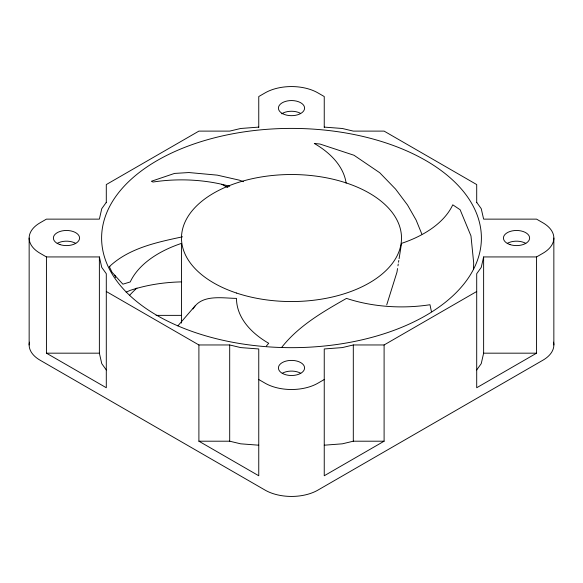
<?xml version="1.0" encoding="UTF-8"?>
<svg xmlns="http://www.w3.org/2000/svg" width="583" height="583" viewBox="0 0 583 583"><rect width="100%" height="100%" fill="white"/><g stroke="black" fill="none" stroke-linecap="round" stroke-linejoin="round"><path stroke-width="0.87" d="M473.498 269.127L473.68 262.86L470.969 235.918L460.125 209.749L452.765 204.815A110.005 63.511 0 0 1 401.505 243.381L399.1 258.648M397.54 268.523L396.979 272.115L386.726 304.873M397.97 265.826L398.255 264.033M398.532 262.233L398.816 260.441M536.571 256.935L483.628 256.935L481.245 267.386L476.705 273.719L476.705 387.739L536.571 353.174L536.571 256.935L542.919 253.27A37.327 21.549 0 0 0 542.919 222.801L536.571 219.135L483.628 219.135L481.245 208.685L476.705 202.352M483.628 256.935L483.628 353.174L481.245 363.624L476.705 369.957M193.009 308.983C201.674 294.014 222.152 298.212 236.494 298.387A110.005 63.511 0 0 0 268.719 343.292L266.438 345.93M106.295 202.352L101.755 208.685L99.372 219.135L46.429 219.135L40.081 222.801A37.327 21.549 0 0 0 40.081 253.27L46.429 256.935L99.372 256.935L101.755 267.386L106.295 273.719L106.295 387.739L46.429 353.174L46.429 256.935M177.888 325.868L195.021 305.973M281.698 347.373C298.693 325.729 322.967 311.81 346.506 298.387A110.005 63.511 0 0 0 429.977 304.727L431.456 311.788M181.495 323.077L181.495 243.381A110.005 63.511 0 0 0 130.235 281.946L122.875 284.183L112.031 272.232L109.32 266.679C129.011 248.052 156.878 242.295 182.566 236.8M324.243 379.526L317.895 383.191A37.327 21.549 0 0 1 265.105 383.191L258.757 379.526M384.102 344.961L384.102 441.2L324.243 475.764L324.243 348.962L342.345 347.585L353.305 344.961L384.102 344.961L476.705 291.5M126.139 292.178L130.235 290.363A110.005 63.511 0 0 1 181.67 281.888M384.102 441.2L353.305 441.2L342.345 443.823L324.243 445.201M109.32 266.679L109.947 266.577M258.757 127.109L240.655 128.486L229.695 131.109L198.898 131.109L106.295 184.571L106.295 202.731M156.091 315.367L181.532 315.367M198.898 344.961L229.695 344.961L240.655 347.585L258.757 348.962L258.757 475.764L198.898 441.2L198.898 344.961L106.295 291.5M46.429 353.174L99.372 353.174L101.755 363.624L106.295 369.957M483.628 353.174L536.571 353.174M198.898 441.2L229.695 441.2L240.655 443.823L258.757 445.201M324.243 127.109L342.345 128.486L353.305 131.109L384.102 131.109L476.705 184.571L476.705 202.731M243.468 181.707L239.314 180.154L217.27 175.14L188.899 172.546L174.528 173.421L151.361 181.269L153.023 182.034A110.005 63.511 0 0 1 229.746 186.305M221.729 184.315L227.873 187.58M421.815 234.016L416.138 220.112L407.546 205.048L395.602 189.125L379.722 172.728L353.998 155.26L319.987 144.045L314.281 143.469A110.005 63.511 0 0 1 346.127 183.149M114.822 275.242L115.565 277.581M553.85 238.032L553.85 344.968M353.305 344.961L353.305 441.2M324.243 127.415L324.243 96.545L317.895 92.879A37.327 21.549 0 0 0 265.105 92.879L258.757 96.545L258.757 127.415M229.695 344.961L229.695 441.2M99.372 256.935L99.372 353.174M29.15 238.032L29.15 344.968M281.698 113.794A13.096 7.564 0 0 1 300.187 113.153M29.471 342.155A37.327 21.549 0 0 0 40.081 360.199L265.105 490.121A37.327 21.549 0 0 0 317.895 490.121L542.919 360.199A37.327 21.549 0 0 0 553.529 342.155M129.426 295.479A183.346 105.851 0 0 1 136.947 288.017M282.238 373.302A13.096 7.564 0 0 0 304.151 369.906A13.096 7.564 0 0 0 288.111 360.651A13.096 7.564 0 0 0 282.238 373.302A13.096 7.564 0 0 1 300.762 373.302M57.214 243.381A13.096 7.564 0 0 1 75.732 243.381M507.268 243.381A13.096 7.564 0 0 1 525.786 243.381M157.228 315.556A189.89 109.633 0 0 0 474.926 266.409A189.89 109.633 0 0 0 242.353 132.137A189.89 109.633 0 0 0 157.228 315.556M282.813 113.772A13.096 7.564 0 0 0 304.333 109.633A13.096 7.564 0 0 0 287.361 100.946A13.096 7.564 0 0 0 282.813 113.772M509.979 244.583A13.096 7.564 0 0 0 529.619 238.032A13.096 7.564 0 0 0 509.979 231.487A13.096 7.564 0 0 0 509.979 244.583M59.925 244.583A13.096 7.564 0 0 0 79.572 238.032A13.096 7.564 0 0 0 59.925 231.487A13.096 7.564 0 0 0 59.925 244.583M236.494 293.038A110.005 63.511 0 0 0 401.505 238.032A110.005 63.511 0 0 0 236.494 183.033A110.005 63.511 0 0 0 236.494 293.038"/></g></svg>
